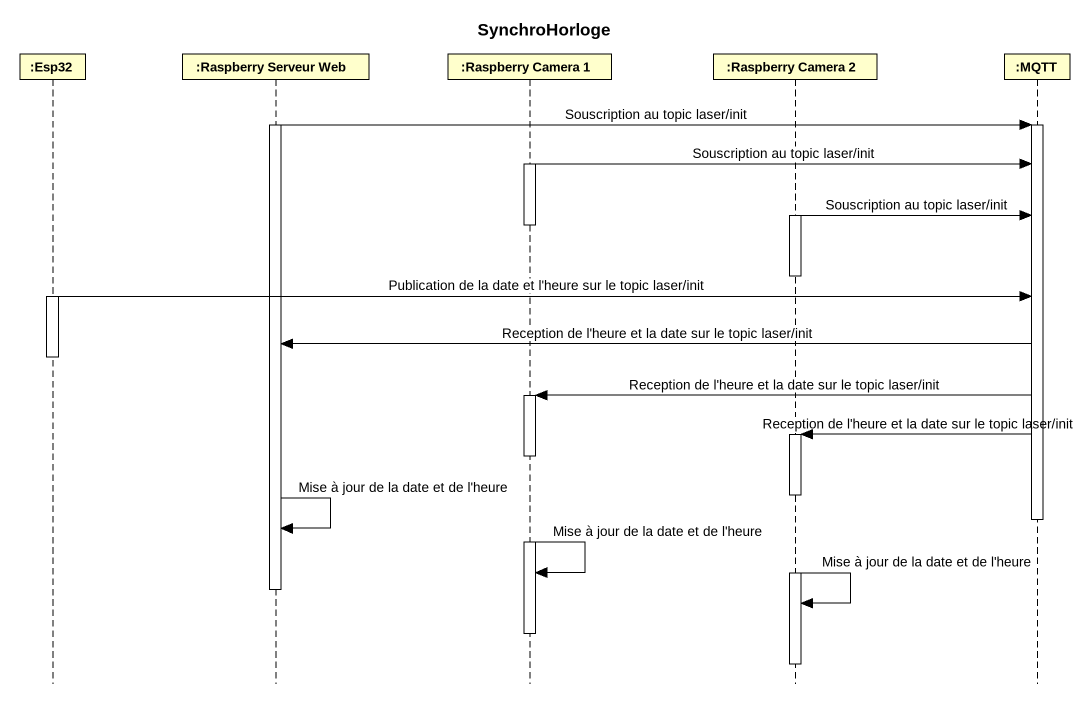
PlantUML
@startuml
title SynchroHorloge
hide footbox
participant ":Esp32" as Esp32
participant ":Raspberry Serveur Web" as Raspberry_Serveur_Web
participant ":Raspberry Camera 1" as Raspberry_Camera_1
participant ":Raspberry Camera 2" as Raspberry_Camera_2
participant ":MQTT" as MQTT

activate Raspberry_Serveur_Web
Raspberry_Serveur_Web -> MQTT : Souscription au topic laser/init
activate MQTT
activate Raspberry_Camera_1
Raspberry_Camera_1 -> MQTT : Souscription au topic laser/init
activate Raspberry_Camera_2
Raspberry_Camera_2 -> MQTT : Souscription au topic laser/init
deactivate Raspberry_Camera_1
deactivate Raspberry_Camera_2
activate Esp32
Esp32 -> MQTT : Publication de la date et l'heure sur le topic laser/init
MQTT -> Raspberry_Serveur_Web : Reception de l'heure et la date sur le topic laser/init
deactivate Esp32
MQTT -> Raspberry_Camera_1 : Reception de l'heure et la date sur le topic laser/init
activate Raspberry_Camera_1
MQTT -> Raspberry_Camera_2 : Reception de l'heure et la date sur le topic laser/init
activate Raspberry_Camera_2
deactivate Raspberry_Camera_1
deactivate Raspberry_Camera_2
deactivate MQTT
Raspberry_Serveur_Web -> Raspberry_Serveur_Web : Mise à jour de la date et de l'heure
activate Raspberry_Camera_1
Raspberry_Camera_1 -> Raspberry_Camera_1 : Mise à jour de la date et de l'heure
activate Raspberry_Camera_2
deactivate Raspberry_Serveur_Web
Raspberry_Camera_2 -> Raspberry_Camera_2 : Mise à jour de la date et de l'heure
deactivate Raspberry_Camera_1
deactivate Raspberry_Camera_2
@enduml
